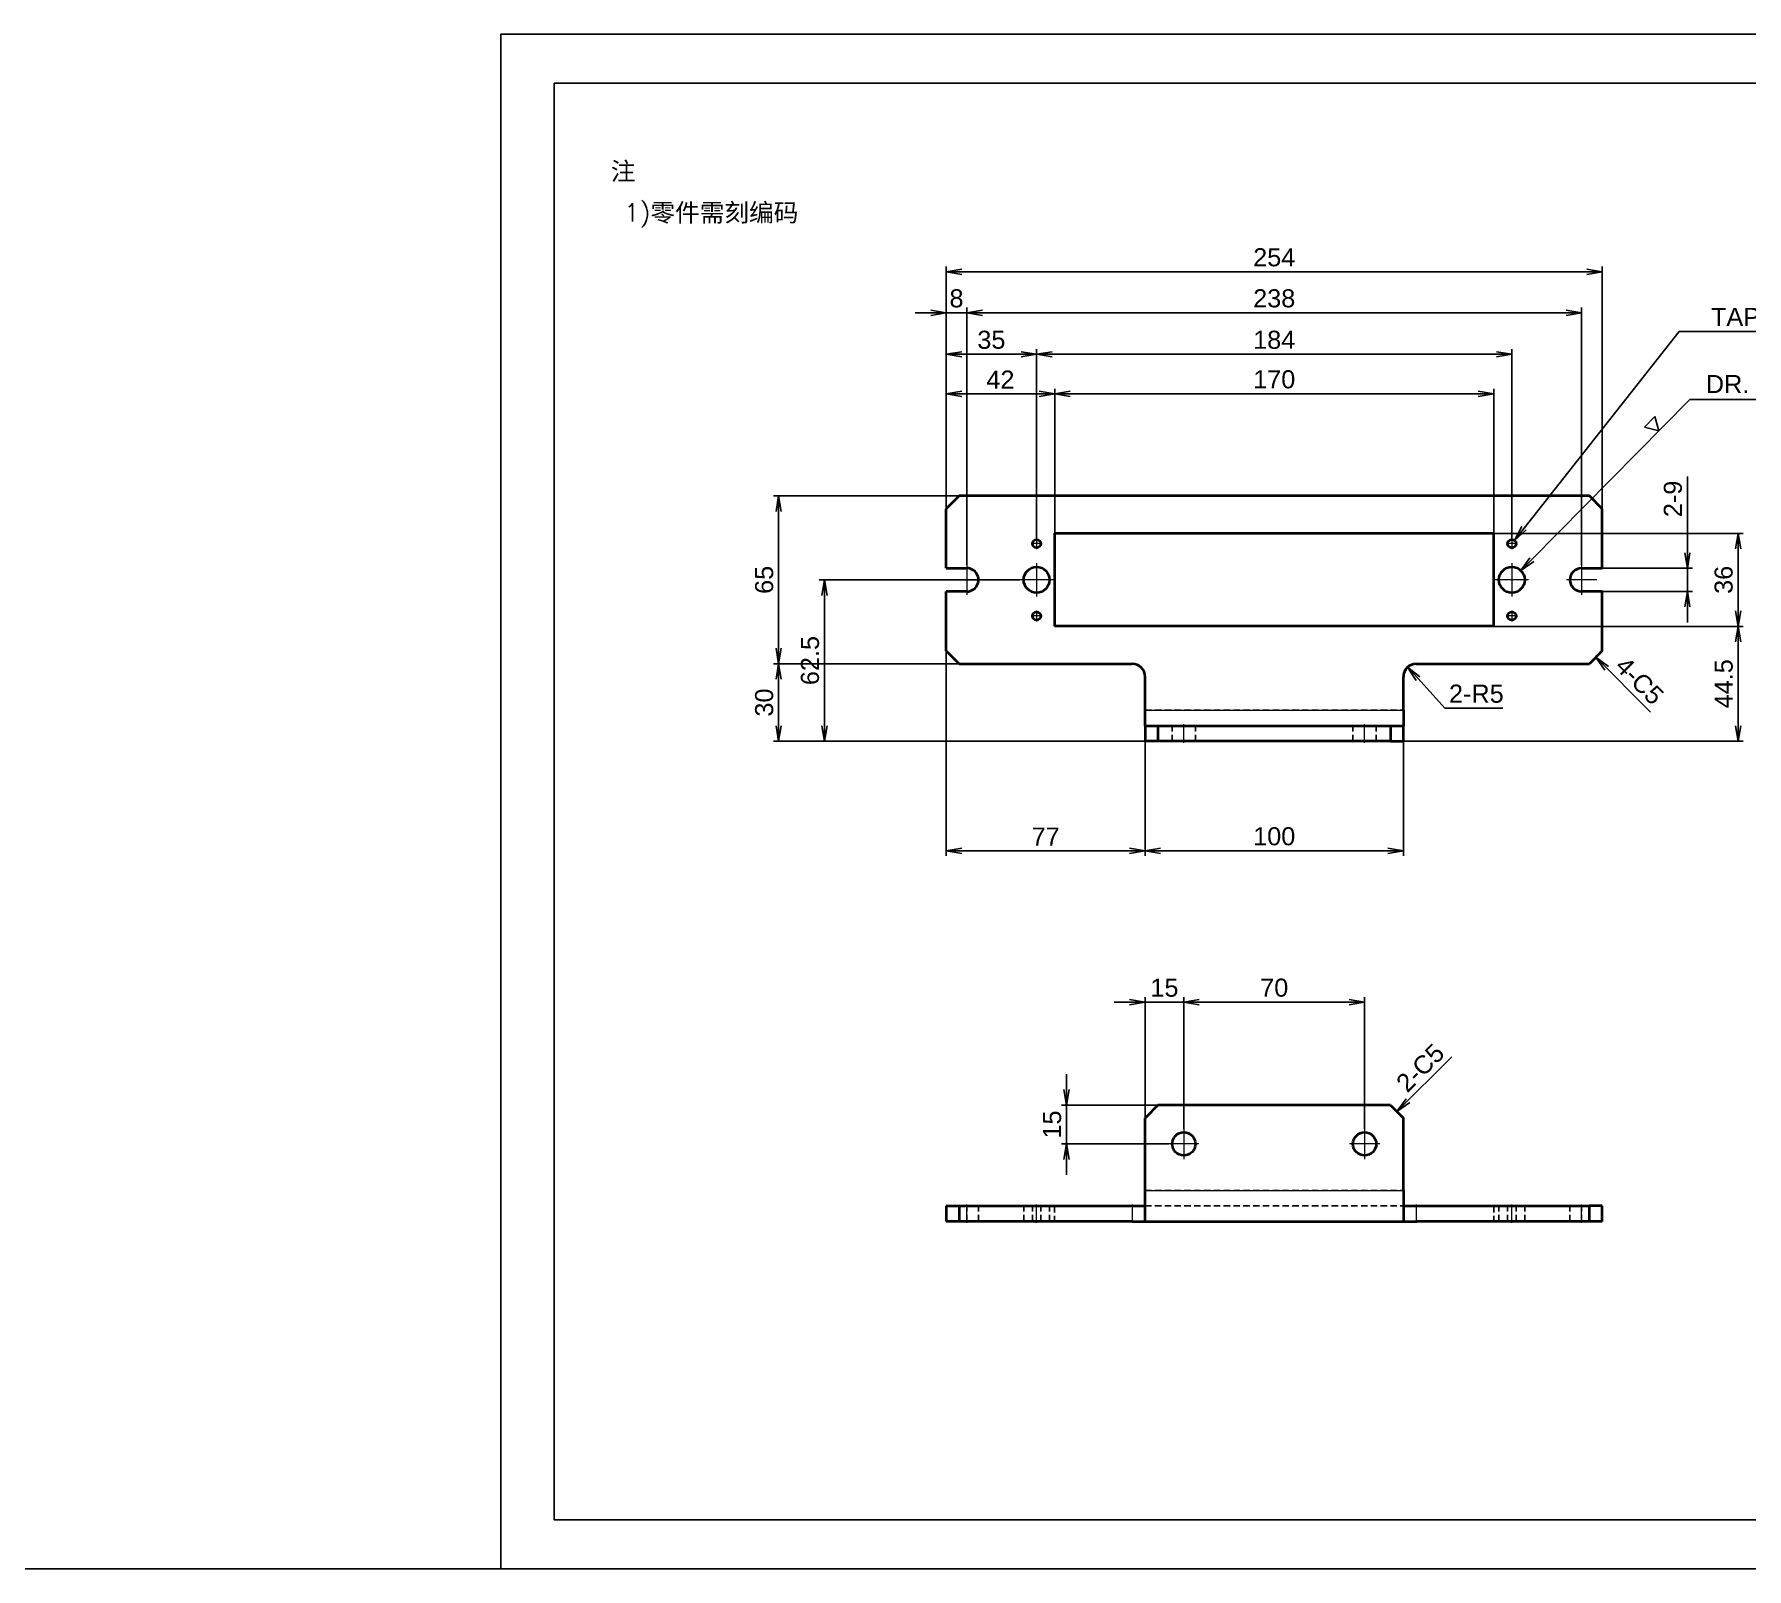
# Model space of a CAD drawing. Header units: millimetres. Extents: x 1842 to 16330, y -758 to 3963.
# Drawn here: x 10468 to 11131, y 2038 to 2632 of the extents above; entities that cross this region are included whole.
import ezdxf

# ---------------------------------------------------------------- set-up
doc = ezdxf.new("R2010")
doc.units = ezdxf.units.MM
doc.linetypes.add('CENTER-HOKUTO', pattern=[23, 20, -1, 1, -1])
doc.linetypes.add('HIDDEN-HOKUTO', pattern=[3.8, 2.5, -1.3])
doc.layers.add('AM_7', color=2, linetype='CENTER-HOKUTO', lineweight=30)
doc.layers.add('AM_HID', color=1, linetype='HIDDEN-HOKUTO', lineweight=25)
doc.layers.add('title_frame', color=7, linetype='Continuous')
doc.layers.add('word_dim', color=253, linetype='Continuous')
doc.styles.get("Standard").update_dxf_attribs({"font": 'arial.ttf'})
doc.dimstyles.new('RS1-2', dxfattribs={"dimscale": 2, "dimtxt": 3.5, "dimasz": 3, "dimexe": 1, "dimexo": 0, "dimgap": 1, "dimtad": 3, "dimdsep": 46, "dimtxsty": 'Standard', "dimblk1": 'OPEN', "dimblk2": 'OPEN', "dimsah": 1, "dimcen": 0, "dimclrd": 256, "dimclre": 256, "dimclrt": 3, "dimazin": 2, "dimtfac": 1, "dimtmove": 0, "dimatfit": 3, "dimldrblk": 'OPEN', "dimfxl": 0, "dimtolj": 1, "dimtzin": 0, "dimarcsym": 0})

# ---------------------------------------------------------------- blocks, each defined once
blk = doc.blocks.new('_Open')
at = {"color": 0, "lineweight": -2}
for p, q in [((-1, 0.17), (0, 0)), ((-1, -0.17), (0, 0)), ((0, 0), (-1, 0))]:
    blk.add_line(p, q, dxfattribs=at)
blk = doc.blocks.new('*D229')
at = {"layer": 'DEFPOINTS', "color": 0, "linetype": 'Continuous', "ltscale": 2, "transparency": 16777216}
for p in [(10821.4, 2404.68), (10898.4, 2358.18), (10898.4, 2315.8)]:
    blk.add_point(p, dxfattribs=at)
at = {"layer": 'word_dim', "linetype": 'Continuous', "lineweight": -2, "ltscale": 2, "transparency": 16777216}
for p, q in [((10821.4, 2404.68), (10821.4, 2313.8)), ((10898.4, 2358.18), (10898.4, 2313.8)), ((10827.4, 2315.8), (10892.4, 2315.8))]:
    blk.add_line(p, q, dxfattribs=at)
at = {"layer": 'word_dim', "linetype": 'Continuous', "lineweight": -2, "ltscale": 2, "transparency": 16777216, "xscale": 6, "yscale": 6, "zscale": 6, "rotation": 180}
blk.add_blockref('_Open', (10821.4, 2315.8), dxfattribs=at)
at = {"layer": 'word_dim', "linetype": 'Continuous', "lineweight": -2, "ltscale": 2, "transparency": 16777216, "xscale": 6, "yscale": 6, "zscale": 6}
blk.add_blockref('_Open', (10898.4, 2315.8), dxfattribs=at)
at = {"layer": 'word_dim', "color": 3, "linetype": 'Continuous', "ltscale": 2, "transparency": 16777216, "insert": (10859.9, 2321.3), "char_height": 7, "attachment_point": 5}
blk.add_mtext('\\A1;77', dxfattribs=at)
blk = doc.blocks.new('*D230')
at = {"layer": 'DEFPOINTS', "color": 0, "linetype": 'Continuous', "ltscale": 2, "transparency": 16777216}
for p in [(10998.4, 2361.18), (10898.4, 2358.18), (10998.4, 2315.8)]:
    blk.add_point(p, dxfattribs=at)
at = {"layer": 'word_dim', "linetype": 'Continuous', "lineweight": -2, "ltscale": 2, "transparency": 16777216}
for p, q in [((10998.4, 2361.18), (10998.4, 2313.8)), ((10898.4, 2358.18), (10898.4, 2313.8)), ((10904.4, 2315.8), (10992.4, 2315.8))]:
    blk.add_line(p, q, dxfattribs=at)
at = {"layer": 'word_dim', "linetype": 'Continuous', "lineweight": -2, "ltscale": 2, "transparency": 16777216, "xscale": 6, "yscale": 6, "zscale": 6, "rotation": 180}
blk.add_blockref('_Open', (10898.4, 2315.8), dxfattribs=at)
at = {"layer": 'word_dim', "linetype": 'Continuous', "lineweight": -2, "ltscale": 2, "transparency": 16777216, "xscale": 6, "yscale": 6, "zscale": 6}
blk.add_blockref('_Open', (10998.4, 2315.8), dxfattribs=at)
at = {"layer": 'word_dim', "color": 3, "linetype": 'Continuous', "ltscale": 2, "transparency": 16777216, "insert": (10948.4, 2321.38), "char_height": 7, "attachment_point": 5}
blk.add_mtext('\\A1;100', dxfattribs=at)
blk = doc.blocks.new('*D231')
at = {"layer": 'DEFPOINTS', "color": 0, "linetype": 'Continuous', "ltscale": 2, "transparency": 16777216}
for p in [(11075.4, 2539.93), (10821.4, 2436.68), (11075.4, 2436.68)]:
    blk.add_point(p, dxfattribs=at)
at = {"layer": 'word_dim', "linetype": 'Continuous', "lineweight": -2, "ltscale": 2, "transparency": 16777216}
for p, q in [((10821.4, 2436.68), (10821.4, 2541.93)), ((10827.4, 2539.93), (11069.4, 2539.93)), ((11075.4, 2436.68), (11075.4, 2541.93))]:
    blk.add_line(p, q, dxfattribs=at)
at = {"layer": 'word_dim', "linetype": 'Continuous', "lineweight": -2, "ltscale": 2, "transparency": 16777216, "xscale": 6, "yscale": 6, "zscale": 6, "rotation": 180}
blk.add_blockref('_Open', (10821.4, 2539.93), dxfattribs=at)
at = {"layer": 'word_dim', "linetype": 'Continuous', "lineweight": -2, "ltscale": 2, "transparency": 16777216, "xscale": 6, "yscale": 6, "zscale": 6}
blk.add_blockref('_Open', (11075.4, 2539.93), dxfattribs=at)
at = {"layer": 'word_dim', "color": 3, "linetype": 'Continuous', "ltscale": 2, "transparency": 16777216, "insert": (10948.4, 2545.5), "char_height": 7, "attachment_point": 5}
blk.add_mtext('\\A1;254', dxfattribs=at)
blk = doc.blocks.new('*D232')
at = {"layer": 'DEFPOINTS', "color": 0, "linetype": 'Continuous', "ltscale": 2, "transparency": 16777216}
for p in [(10756.54, 2388.18), (10826.4, 2388.18), (10898.4, 2358.18)]:
    blk.add_point(p, dxfattribs=at)
at = {"layer": 'word_dim', "linetype": 'Continuous', "lineweight": -2, "ltscale": 2, "transparency": 16777216}
for p, q in [((10826.4, 2388.18), (10754.54, 2388.18)), ((10756.54, 2364.18), (10756.54, 2382.18)), ((10898.4, 2358.18), (10754.54, 2358.18))]:
    blk.add_line(p, q, dxfattribs=at)
at = {"layer": 'word_dim', "linetype": 'Continuous', "lineweight": -2, "ltscale": 2, "transparency": 16777216, "xscale": 6, "yscale": 6, "zscale": 6}
for p, rotation in [((10756.54, 2388.18), 90), ((10756.54, 2358.18), 270)]:
    blk.add_blockref('_Open', p, dxfattribs=dict(at, rotation=rotation))
at = {"layer": 'word_dim', "color": 3, "linetype": 'Continuous', "ltscale": 2, "transparency": 16777216, "insert": (10750.96, 2373.18), "char_height": 7, "attachment_point": 5, "rotation": 90}
blk.add_mtext('\\A1;30', dxfattribs=at)
blk = doc.blocks.new('*D233')
at = {"layer": 'DEFPOINTS', "color": 0, "linetype": 'Continuous', "ltscale": 2, "transparency": 16777216}
for p in [(10756.54, 2453.18), (10836.78, 2453.18), (10836.78, 2388.18)]:
    blk.add_point(p, dxfattribs=at)
at = {"layer": 'word_dim', "linetype": 'Continuous', "lineweight": -2, "ltscale": 2, "transparency": 16777216}
for p, q in [((10836.78, 2453.18), (10754.54, 2453.18)), ((10756.54, 2394.18), (10756.54, 2447.18)), ((10836.78, 2388.18), (10754.54, 2388.18))]:
    blk.add_line(p, q, dxfattribs=at)
at = {"layer": 'word_dim', "linetype": 'Continuous', "lineweight": -2, "ltscale": 2, "transparency": 16777216, "xscale": 6, "yscale": 6, "zscale": 6}
for p, rotation in [((10756.54, 2453.18), 90), ((10756.54, 2388.18), 270)]:
    blk.add_blockref('_Open', p, dxfattribs=dict(at, rotation=rotation))
at = {"layer": 'word_dim', "color": 3, "linetype": 'Continuous', "ltscale": 2, "transparency": 16777216, "insert": (10750.97, 2420.68), "char_height": 7, "attachment_point": 5, "rotation": 90}
blk.add_mtext('\\A1;65', dxfattribs=at)
blk = doc.blocks.new('*D234')
at = {"layer": 'DEFPOINTS', "color": 0, "linetype": 'Continuous', "ltscale": 2, "transparency": 16777216}
for p in [(10863.4, 2492.68), (10821.4, 2443.01), (10863.4, 2438.68)]:
    blk.add_point(p, dxfattribs=at)
at = {"layer": 'word_dim', "linetype": 'Continuous', "lineweight": -2, "ltscale": 2, "transparency": 16777216}
for p, q in [((10821.4, 2443.01), (10821.4, 2494.68)), ((10863.4, 2438.68), (10863.4, 2494.68)), ((10827.4, 2492.68), (10857.4, 2492.68))]:
    blk.add_line(p, q, dxfattribs=at)
at = {"layer": 'word_dim', "linetype": 'Continuous', "lineweight": -2, "ltscale": 2, "transparency": 16777216, "xscale": 6, "yscale": 6, "zscale": 6, "rotation": 180}
blk.add_blockref('_Open', (10821.4, 2492.68), dxfattribs=at)
at = {"layer": 'word_dim', "linetype": 'Continuous', "lineweight": -2, "ltscale": 2, "transparency": 16777216, "xscale": 6, "yscale": 6, "zscale": 6}
blk.add_blockref('_Open', (10863.4, 2492.68), dxfattribs=at)
at = {"layer": 'word_dim', "color": 3, "linetype": 'Continuous', "ltscale": 2, "transparency": 16777216, "insert": (10842.4, 2498.2), "char_height": 7, "attachment_point": 5}
blk.add_mtext('\\A1;42', dxfattribs=at)
blk = doc.blocks.new('*D235')
at = {"layer": 'DEFPOINTS', "color": 0, "linetype": 'Continuous', "ltscale": 2, "transparency": 16777216}
for p in [(11033.4, 2492.68), (10863.4, 2438.68), (11033.4, 2438.68)]:
    blk.add_point(p, dxfattribs=at)
at = {"layer": 'word_dim', "linetype": 'Continuous', "lineweight": -2, "ltscale": 2, "transparency": 16777216}
for p, q in [((10863.4, 2438.68), (10863.4, 2494.68)), ((11033.4, 2438.68), (11033.4, 2494.68)), ((10869.4, 2492.68), (11027.4, 2492.68))]:
    blk.add_line(p, q, dxfattribs=at)
at = {"layer": 'word_dim', "linetype": 'Continuous', "lineweight": -2, "ltscale": 2, "transparency": 16777216, "xscale": 6, "yscale": 6, "zscale": 6, "rotation": 180}
blk.add_blockref('_Open', (10863.4, 2492.68), dxfattribs=at)
at = {"layer": 'word_dim', "linetype": 'Continuous', "lineweight": -2, "ltscale": 2, "transparency": 16777216, "xscale": 6, "yscale": 6, "zscale": 6}
blk.add_blockref('_Open', (11033.4, 2492.68), dxfattribs=at)
at = {"layer": 'word_dim', "color": 3, "linetype": 'Continuous', "ltscale": 2, "transparency": 16777216, "insert": (10948.4, 2498.26), "char_height": 7, "attachment_point": 5}
blk.add_mtext('\\A1;170', dxfattribs=at)
blk = doc.blocks.new('*D236')
at = {"layer": 'DEFPOINTS', "color": 0, "linetype": 'Continuous', "ltscale": 2, "transparency": 16777216}
for p in [(11033.4, 2402.68), (11128, 2402.68), (10998.4, 2358.18)]:
    blk.add_point(p, dxfattribs=at)
at = {"layer": 'word_dim', "linetype": 'Continuous', "lineweight": -2, "ltscale": 2, "transparency": 16777216}
for p, q in [((11033.4, 2402.68), (11130, 2402.68)), ((11128, 2364.18), (11128, 2396.68)), ((10998.4, 2358.18), (11130, 2358.18))]:
    blk.add_line(p, q, dxfattribs=at)
at = {"layer": 'word_dim', "linetype": 'Continuous', "lineweight": -2, "ltscale": 2, "transparency": 16777216, "xscale": 6, "yscale": 6, "zscale": 6}
for p, rotation in [((11128, 2402.68), 90), ((11128, 2358.18), 270)]:
    blk.add_blockref('_Open', p, dxfattribs=dict(at, rotation=rotation))
at = {"layer": 'word_dim', "color": 3, "linetype": 'Continuous', "ltscale": 2, "transparency": 16777216, "insert": (11122.44, 2380.43), "char_height": 7, "attachment_point": 5, "rotation": 90}
blk.add_mtext('\\A1;44.5', dxfattribs=at)
blk = doc.blocks.new('*D237')
at = {"layer": 'DEFPOINTS', "color": 0, "linetype": 'Continuous', "ltscale": 2, "transparency": 16777216}
for p in [(11033.4, 2438.68), (11128, 2438.68), (11033.4, 2402.68)]:
    blk.add_point(p, dxfattribs=at)
at = {"layer": 'word_dim', "linetype": 'Continuous', "lineweight": -2, "ltscale": 2, "transparency": 16777216}
for p, q in [((11033.4, 2438.68), (11130, 2438.68)), ((11128, 2408.68), (11128, 2432.68)), ((11033.4, 2402.68), (11130, 2402.68))]:
    blk.add_line(p, q, dxfattribs=at)
at = {"layer": 'word_dim', "linetype": 'Continuous', "lineweight": -2, "ltscale": 2, "transparency": 16777216, "xscale": 6, "yscale": 6, "zscale": 6}
for p, rotation in [((11128, 2438.68), 90), ((11128, 2402.68), 270)]:
    blk.add_blockref('_Open', p, dxfattribs=dict(at, rotation=rotation))
at = {"layer": 'word_dim', "color": 3, "linetype": 'Continuous', "ltscale": 2, "transparency": 16777216, "insert": (11122.42, 2420.68), "char_height": 7, "attachment_point": 5, "rotation": 90}
blk.add_mtext('\\A1;36', dxfattribs=at)
blk = doc.blocks.new('*D238')
at = {"layer": 'DEFPOINTS', "color": 0, "linetype": 'Continuous', "ltscale": 2, "transparency": 16777216}
for p in [(10774.28, 2420.68), (10849.9, 2420.68), (10898.4, 2358.18)]:
    blk.add_point(p, dxfattribs=at)
at = {"layer": 'word_dim', "linetype": 'Continuous', "lineweight": -2, "ltscale": 2, "transparency": 16777216}
for p, q in [((10849.9, 2420.68), (10772.28, 2420.68)), ((10774.28, 2364.18), (10774.28, 2414.68)), ((10898.4, 2358.18), (10772.28, 2358.18))]:
    blk.add_line(p, q, dxfattribs=at)
at = {"layer": 'word_dim', "linetype": 'Continuous', "lineweight": -2, "ltscale": 2, "transparency": 16777216, "xscale": 6, "yscale": 6, "zscale": 6}
for p, rotation in [((10774.28, 2420.68), 90), ((10774.28, 2358.18), 270)]:
    blk.add_blockref('_Open', p, dxfattribs=dict(at, rotation=rotation))
at = {"layer": 'word_dim', "color": 3, "linetype": 'Continuous', "ltscale": 2, "transparency": 16777216, "insert": (10768.7, 2389.43), "char_height": 7, "attachment_point": 5, "rotation": 90}
blk.add_mtext('\\A1;62.5', dxfattribs=at)
blk = doc.blocks.new('*D239')
at = {"layer": 'DEFPOINTS', "color": 0, "linetype": 'Continuous', "ltscale": 2, "transparency": 16777216}
for p in [(10829.4, 2524.04), (10821.4, 2443.01), (10829.4, 2426.53)]:
    blk.add_point(p, dxfattribs=at)
at = {"layer": 'word_dim', "linetype": 'Continuous', "lineweight": -2, "ltscale": 2, "transparency": 16777216}
for p, q in [((10821.4, 2443.01), (10821.4, 2526.04)), ((10829.4, 2426.53), (10829.4, 2526.04)), ((10815.4, 2524.04), (10809.4, 2524.04)), ((10821.4, 2524.04), (10829.4, 2524.04)), ((10835.4, 2524.04), (10841.4, 2524.04))]:
    blk.add_line(p, q, dxfattribs=at)
at = {"layer": 'word_dim', "linetype": 'Continuous', "lineweight": -2, "ltscale": 2, "transparency": 16777216, "xscale": 6, "yscale": 6, "zscale": 6}
blk.add_blockref('_Open', (10821.4, 2524.04), dxfattribs=at)
at = {"layer": 'word_dim', "linetype": 'Continuous', "lineweight": -2, "ltscale": 2, "transparency": 16777216, "xscale": 6, "yscale": 6, "zscale": 6, "rotation": 180}
blk.add_blockref('_Open', (10829.4, 2524.04), dxfattribs=at)
at = {"layer": 'word_dim', "color": 3, "linetype": 'Continuous', "ltscale": 2, "transparency": 16777216, "insert": (10825.4, 2529.61), "char_height": 7, "attachment_point": 5}
blk.add_mtext('\\A1;8', dxfattribs=at)
blk = doc.blocks.new('*D240')
at = {"layer": 'DEFPOINTS', "color": 0, "linetype": 'Continuous', "ltscale": 2, "transparency": 16777216}
for p in [(11067.4, 2524.04), (10829.4, 2426.53), (11067.4, 2426.53)]:
    blk.add_point(p, dxfattribs=at)
at = {"layer": 'word_dim', "linetype": 'Continuous', "lineweight": -2, "ltscale": 2, "transparency": 16777216}
for p, q in [((10829.4, 2426.53), (10829.4, 2526.04)), ((11067.4, 2426.53), (11067.4, 2526.04)), ((10835.4, 2524.04), (11061.4, 2524.04))]:
    blk.add_line(p, q, dxfattribs=at)
at = {"layer": 'word_dim', "linetype": 'Continuous', "lineweight": -2, "ltscale": 2, "transparency": 16777216, "xscale": 6, "yscale": 6, "zscale": 6, "rotation": 180}
blk.add_blockref('_Open', (10829.4, 2524.04), dxfattribs=at)
at = {"layer": 'word_dim', "linetype": 'Continuous', "lineweight": -2, "ltscale": 2, "transparency": 16777216, "xscale": 6, "yscale": 6, "zscale": 6}
blk.add_blockref('_Open', (11067.4, 2524.04), dxfattribs=at)
at = {"layer": 'word_dim', "color": 3, "linetype": 'Continuous', "ltscale": 2, "transparency": 16777216, "insert": (10948.4, 2529.61), "char_height": 7, "attachment_point": 5}
blk.add_mtext('\\A1;238', dxfattribs=at)
blk = doc.blocks.new('*D241')
at = {"layer": 'DEFPOINTS', "color": 0, "linetype": 'Continuous', "ltscale": 2, "transparency": 16777216}
for p in [(10856.4, 2507.98), (10821.4, 2443.01), (10856.4, 2436.79)]:
    blk.add_point(p, dxfattribs=at)
at = {"layer": 'word_dim', "linetype": 'Continuous', "lineweight": -2, "ltscale": 2, "transparency": 16777216}
for p, q in [((10821.4, 2443.01), (10821.4, 2509.98)), ((10827.4, 2507.98), (10850.4, 2507.98)), ((10856.4, 2436.79), (10856.4, 2509.98))]:
    blk.add_line(p, q, dxfattribs=at)
at = {"layer": 'word_dim', "linetype": 'Continuous', "lineweight": -2, "ltscale": 2, "transparency": 16777216, "xscale": 6, "yscale": 6, "zscale": 6, "rotation": 180}
blk.add_blockref('_Open', (10821.4, 2507.98), dxfattribs=at)
at = {"layer": 'word_dim', "linetype": 'Continuous', "lineweight": -2, "ltscale": 2, "transparency": 16777216, "xscale": 6, "yscale": 6, "zscale": 6}
blk.add_blockref('_Open', (10856.4, 2507.98), dxfattribs=at)
at = {"layer": 'word_dim', "color": 3, "linetype": 'Continuous', "ltscale": 2, "transparency": 16777216, "insert": (10838.9, 2513.56), "char_height": 7, "attachment_point": 5}
blk.add_mtext('\\A1;35', dxfattribs=at)
blk = doc.blocks.new('*D242')
at = {"layer": 'DEFPOINTS', "color": 0, "linetype": 'Continuous', "ltscale": 2, "transparency": 16777216}
for p in [(11040.4, 2507.98), (10856.4, 2436.79), (11040.4, 2436.79)]:
    blk.add_point(p, dxfattribs=at)
at = {"layer": 'word_dim', "linetype": 'Continuous', "lineweight": -2, "ltscale": 2, "transparency": 16777216}
for p, q in [((10856.4, 2436.79), (10856.4, 2509.98)), ((10862.4, 2507.98), (11034.4, 2507.98)), ((11040.4, 2436.79), (11040.4, 2509.98))]:
    blk.add_line(p, q, dxfattribs=at)
at = {"layer": 'word_dim', "linetype": 'Continuous', "lineweight": -2, "ltscale": 2, "transparency": 16777216, "xscale": 6, "yscale": 6, "zscale": 6, "rotation": 180}
blk.add_blockref('_Open', (10856.4, 2507.98), dxfattribs=at)
at = {"layer": 'word_dim', "linetype": 'Continuous', "lineweight": -2, "ltscale": 2, "transparency": 16777216, "xscale": 6, "yscale": 6, "zscale": 6}
blk.add_blockref('_Open', (11040.4, 2507.98), dxfattribs=at)
at = {"layer": 'word_dim', "color": 3, "linetype": 'Continuous', "ltscale": 2, "transparency": 16777216, "insert": (10948.4, 2513.56), "char_height": 7, "attachment_point": 5}
blk.add_mtext('\\A1;184', dxfattribs=at)
blk = doc.blocks.new('*D243')
at = {"layer": 'DEFPOINTS', "color": 0, "linetype": 'Continuous', "ltscale": 2, "transparency": 16777216}
for p in [(11075.4, 2425.18), (11108.34, 2425.18), (11075.4, 2416.18)]:
    blk.add_point(p, dxfattribs=at)
at = {"layer": 'word_dim', "linetype": 'Continuous', "lineweight": -2, "ltscale": 2, "transparency": 16777216}
for p, q in [((11108.34, 2431.18), (11108.34, 2460.72)), ((11075.4, 2425.18), (11110.34, 2425.18)), ((11108.34, 2416.18), (11108.34, 2425.18)), ((11075.4, 2416.18), (11110.34, 2416.18)), ((11108.34, 2410.18), (11108.34, 2404.18))]:
    blk.add_line(p, q, dxfattribs=at)
at = {"layer": 'word_dim', "linetype": 'Continuous', "lineweight": -2, "ltscale": 2, "transparency": 16777216, "xscale": 6, "yscale": 6, "zscale": 6}
for p, rotation in [((11108.34, 2425.18), 270), ((11108.34, 2416.18), 90)]:
    blk.add_blockref('_Open', p, dxfattribs=dict(at, rotation=rotation))
at = {"layer": 'word_dim', "color": 3, "linetype": 'Continuous', "ltscale": 2, "transparency": 16777216, "insert": (11102.77, 2452.01), "char_height": 7, "attachment_point": 5, "rotation": 90}
blk.add_mtext('\\A1;2-9', dxfattribs=at)
blk = doc.blocks.new('*D244')
at = {"layer": 'DEFPOINTS', "color": 0, "linetype": 'Continuous', "ltscale": 2, "transparency": 16777216}
for p in [(11043.91, 2424.24), (11036.89, 2417.12)]:
    blk.add_point(p, dxfattribs=at)
at = {"layer": 'word_dim', "linetype": 'Continuous', "lineweight": -2, "ltscale": 2, "transparency": 16777216}
for p, q in [((11109.25, 2490.47), (11048.12, 2428.51)), ((11191.32, 2490.47), (11109.25, 2490.47))]:
    blk.add_line(p, q, dxfattribs=at)
at = {"layer": 'word_dim', "linetype": 'Continuous', "lineweight": -2, "ltscale": 2, "transparency": 16777216, "xscale": 6, "yscale": 6, "zscale": 6, "rotation": 225.3866211234853}
blk.add_blockref('_Open', (11043.91, 2424.24), dxfattribs=at)
at = {"layer": 'word_dim', "color": 3, "linetype": 'Continuous', "ltscale": 2, "transparency": 16777216, "insert": (11153.78, 2496.24), "char_height": 7, "attachment_point": 5}
blk.add_mtext('\\A1;DR. 2-∅10 THRU', dxfattribs=at)
blk = doc.blocks.new('shiage1')
at = {"layer": 'word_dim', "color": 3, "linetype": 'Continuous'}
for p, q in [((0, 0), (-1.44, 2.5)), ((-1.44, 2.5), (1.44, 2.5)), ((1.44, 2.5), (0, 0))]:
    blk.add_line(p, q, dxfattribs=at)
blk = doc.blocks.new('*D245')
at = {"layer": 'DEFPOINTS', "color": 0, "linetype": 'Continuous', "ltscale": 2, "transparency": 16777216}
for p in [(11039.39, 2433.41), (11041.4, 2435.96)]:
    blk.add_point(p, dxfattribs=at)
at = {"layer": 'word_dim', "linetype": 'Continuous', "lineweight": -2, "ltscale": 2, "transparency": 16777216}
for p, q in [((11105.23, 2516.85), (11045.12, 2440.67)), ((11190.87, 2516.85), (11105.23, 2516.85))]:
    blk.add_line(p, q, dxfattribs=at)
at = {"layer": 'word_dim', "linetype": 'Continuous', "lineweight": -2, "ltscale": 2, "transparency": 16777216, "xscale": 6, "yscale": 6, "zscale": 6, "rotation": 231.7269092680475}
blk.add_blockref('_Open', (11041.4, 2435.96), dxfattribs=at)
at = {"layer": 'word_dim', "color": 3, "linetype": 'Continuous', "ltscale": 2, "transparency": 16777216, "insert": (11154.43, 2522.41), "char_height": 7, "attachment_point": 5}
blk.add_mtext('\\A1;TAP 4-M4 THRU', dxfattribs=at)
blk = doc.blocks.new('*D246')
at = {"layer": 'DEFPOINTS', "color": 0, "linetype": 'Continuous', "ltscale": 2, "transparency": 16777216}
for p in [(11000.05, 2386.89), (11003.4, 2383.18)]:
    blk.add_point(p, dxfattribs=at)
at = {"layer": 'word_dim', "linetype": 'Continuous', "lineweight": -2, "ltscale": 2, "transparency": 16777216}
for p, q in [((11014.41, 2371), (11004.07, 2382.44)), ((11036.92, 2371), (11014.41, 2371))]:
    blk.add_line(p, q, dxfattribs=at)
at = {"layer": 'word_dim', "linetype": 'Continuous', "lineweight": -2, "ltscale": 2, "transparency": 16777216, "xscale": 6, "yscale": 6, "zscale": 6, "rotation": 132.0904207593573}
blk.add_blockref('_Open', (11000.05, 2386.89), dxfattribs=at)
at = {"layer": 'word_dim', "color": 3, "linetype": 'Continuous', "ltscale": 2, "transparency": 16777216, "insert": (11026.66, 2376.57), "char_height": 7, "attachment_point": 5}
blk.add_mtext('\\A1;2-R5', dxfattribs=at)
blk = doc.blocks.new('*D247')
at = {"layer": 'DEFPOINTS', "color": 0, "linetype": 'Continuous', "ltscale": 2, "transparency": 16777216}
for p in [(10983.4, 2257.19), (10913.4, 2208.18), (10983.4, 2208.18)]:
    blk.add_point(p, dxfattribs=at)
at = {"layer": 'word_dim', "linetype": 'Continuous', "lineweight": -2, "ltscale": 2, "transparency": 16777216}
for p, q in [((10913.4, 2208.18), (10913.4, 2259.19)), ((10919.4, 2257.19), (10977.4, 2257.19)), ((10983.4, 2208.18), (10983.4, 2259.19))]:
    blk.add_line(p, q, dxfattribs=at)
at = {"layer": 'word_dim', "linetype": 'Continuous', "lineweight": -2, "ltscale": 2, "transparency": 16777216, "xscale": 6, "yscale": 6, "zscale": 6, "rotation": 180}
blk.add_blockref('_Open', (10913.4, 2257.19), dxfattribs=at)
at = {"layer": 'word_dim', "linetype": 'Continuous', "lineweight": -2, "ltscale": 2, "transparency": 16777216, "xscale": 6, "yscale": 6, "zscale": 6}
blk.add_blockref('_Open', (10983.4, 2257.19), dxfattribs=at)
at = {"layer": 'word_dim', "color": 3, "linetype": 'Continuous', "ltscale": 2, "transparency": 16777216, "insert": (10948.4, 2262.77), "char_height": 7, "attachment_point": 5}
blk.add_mtext('\\A1;70', dxfattribs=at)
blk = doc.blocks.new('*D248')
at = {"layer": 'DEFPOINTS', "color": 0, "linetype": 'Continuous', "ltscale": 2, "transparency": 16777216}
for p in [(10908.21, 2217.33), (10868.02, 2202.33), (10907.55, 2202.33)]:
    blk.add_point(p, dxfattribs=at)
at = {"layer": 'word_dim', "linetype": 'Continuous', "lineweight": -2, "ltscale": 2, "transparency": 16777216}
for p, q in [((10868.02, 2223.33), (10868.02, 2229.33)), ((10908.21, 2217.33), (10866.02, 2217.33)), ((10868.02, 2217.33), (10868.02, 2202.33)), ((10907.55, 2202.33), (10866.02, 2202.33)), ((10868.02, 2196.33), (10868.02, 2190.33))]:
    blk.add_line(p, q, dxfattribs=at)
at = {"layer": 'word_dim', "linetype": 'Continuous', "lineweight": -2, "ltscale": 2, "transparency": 16777216, "xscale": 6, "yscale": 6, "zscale": 6}
for p, rotation in [((10868.02, 2217.33), 270), ((10868.02, 2202.33), 90)]:
    blk.add_blockref('_Open', p, dxfattribs=dict(at, rotation=rotation))
at = {"layer": 'word_dim', "color": 3, "linetype": 'Continuous', "ltscale": 2, "transparency": 16777216, "insert": (10862.44, 2209.83), "char_height": 7, "attachment_point": 5, "rotation": 90}
blk.add_mtext('\\A1;15', dxfattribs=at)
blk = doc.blocks.new('*D249')
at = {"layer": 'DEFPOINTS', "color": 0, "linetype": 'Continuous', "ltscale": 2, "transparency": 16777216}
for p in [(10913.4, 2257.19), (10898.4, 2208.32), (10913.4, 2208.32)]:
    blk.add_point(p, dxfattribs=at)
at = {"layer": 'word_dim', "linetype": 'Continuous', "lineweight": -2, "ltscale": 2, "transparency": 16777216}
for p, q in [((10892.4, 2257.19), (10886.4, 2257.19)), ((10898.4, 2208.32), (10898.4, 2259.19)), ((10898.4, 2257.19), (10913.4, 2257.19)), ((10913.4, 2208.32), (10913.4, 2259.19)), ((10919.4, 2257.19), (10925.4, 2257.19))]:
    blk.add_line(p, q, dxfattribs=at)
at = {"layer": 'word_dim', "linetype": 'Continuous', "lineweight": -2, "ltscale": 2, "transparency": 16777216, "xscale": 6, "yscale": 6, "zscale": 6}
blk.add_blockref('_Open', (10898.4, 2257.19), dxfattribs=at)
at = {"layer": 'word_dim', "linetype": 'Continuous', "lineweight": -2, "ltscale": 2, "transparency": 16777216, "xscale": 6, "yscale": 6, "zscale": 6, "rotation": 180}
blk.add_blockref('_Open', (10913.4, 2257.19), dxfattribs=at)
at = {"layer": 'word_dim', "color": 3, "linetype": 'Continuous', "ltscale": 2, "transparency": 16777216, "insert": (10905.9, 2262.77), "char_height": 7, "attachment_point": 5}
blk.add_mtext('\\A1;15', dxfattribs=at)

msp = doc.modelspace()

# ---------------------------------------------------------------- linework, layer by layer
at = {"color": 7, "lineweight": 35, "ltscale": 0.176777}
for p, q in [((10826.399, 2453.183), (10821.399, 2448.183)), ((11075.399, 2448.183), (11070.399, 2453.183)), ((10821.399, 2393.183), (10826.399, 2388.183)), ((11075.399, 2393.183), (11070.399, 2388.183)), ((10903.399, 2217.33), (10898.399, 2212.33)), ((10993.399, 2217.33), (10998.399, 2212.33))]:
    msp.add_line(p, q, dxfattribs=at)
at = {"color": 7, "lineweight": 35}
for p, q in [((11070.399, 2453.183), (10826.399, 2453.183)), ((10821.399, 2425.183), (10821.399, 2448.183)), ((11075.399, 2425.183), (11075.399, 2448.183)), ((10863.399, 2438.683), (11033.399, 2438.683)), ((10863.399, 2438.683), (10863.399, 2402.683)), ((11033.399, 2402.683), (11033.399, 2438.683)), ((10821.399, 2393.183), (10821.399, 2416.183)), ((11075.399, 2393.183), (11075.399, 2416.183)), ((11033.399, 2402.683), (10863.399, 2402.683)), ((10826.399, 2388.183), (10893.399, 2388.183)), ((11003.399, 2388.183), (11070.399, 2388.183)), ((10903.399, 2364.183), (10993.399, 2364.183)), ((10993.399, 2358.183), (10903.399, 2358.183)), ((10993.399, 2217.33), (10903.399, 2217.33)), ((10898.399, 2184.33), (10898.399, 2212.33)), ((10998.399, 2184.33), (10998.399, 2212.33)), ((10826.399, 2178.33), (10893.399, 2178.33)), ((11003.399, 2178.33), (11070.399, 2178.33)), ((10893.399, 2172.33), (10826.399, 2172.33)), ((10898.399, 2172.33), (10998.399, 2172.33)), ((11070.399, 2172.33), (11003.399, 2172.33))]:
    msp.add_line(p, q, dxfattribs=at)
at = {"color": 7, "lineweight": 35, "ltscale": 0.2}
for p, q in [((10821.399, 2425.183), (10829.399, 2425.183)), ((11067.399, 2425.183), (11075.399, 2425.183)), ((10829.399, 2416.183), (10821.399, 2416.183)), ((11075.399, 2416.183), (11067.399, 2416.183))]:
    msp.add_line(p, q, dxfattribs=at)
at = {"color": 7, "lineweight": 35, "ltscale": 0.325}
for p, q in [((10898.399, 2370.183), (10898.399, 2383.183)), ((10998.399, 2370.183), (10998.399, 2383.183))]:
    msp.add_line(p, q, dxfattribs=at)
at = {"color": 7, "lineweight": 35, "ltscale": 0.15}
for p, q in [((10898.399, 2364.183), (10898.399, 2370.183)), ((10998.399, 2370.183), (10998.399, 2364.183)), ((10898.399, 2364.183), (10898.399, 2358.183)), ((10903.399, 2364.183), (10903.399, 2358.183)), ((10993.399, 2364.183), (10993.399, 2358.183)), ((10998.399, 2358.183), (10998.399, 2364.183)), ((10821.399, 2178.33), (10821.399, 2172.33)), ((10826.399, 2178.33), (10826.399, 2172.33)), ((11070.399, 2172.33), (11070.399, 2178.33)), ((11075.399, 2172.33), (11075.399, 2178.33))]:
    msp.add_line(p, q, dxfattribs=at)
at = {"color": 7, "lineweight": 13}
for p, q in [((10898.399, 2370.183), (10998.399, 2370.183)), ((10898.399, 2184.33), (10998.399, 2184.33))]:
    msp.add_line(p, q, dxfattribs=at)
at = {"color": 7, "lineweight": 35, "ltscale": 0.125}
for p, q in [((10898.399, 2364.183), (10903.399, 2364.183)), ((10993.399, 2364.183), (10998.399, 2364.183)), ((10903.399, 2358.183), (10898.399, 2358.183)), ((10993.399, 2358.183), (10998.399, 2358.183)), ((10821.399, 2178.33), (10826.399, 2178.33)), ((10893.399, 2178.33), (10898.399, 2178.33)), ((10998.399, 2178.33), (11003.399, 2178.33)), ((11075.399, 2178.33), (11070.399, 2178.33)), ((10826.399, 2172.33), (10821.399, 2172.33)), ((10893.399, 2172.33), (10898.399, 2172.33)), ((10998.399, 2172.33), (11003.399, 2172.33)), ((11075.399, 2172.33), (11070.399, 2172.33))]:
    msp.add_line(p, q, dxfattribs=at)
at = {"color": 7, "lineweight": 35, "ltscale": 0.3}
for p, q in [((10898.399, 2172.33), (10898.399, 2184.33)), ((10998.399, 2184.33), (10998.399, 2172.33))]:
    msp.add_line(p, q, dxfattribs=at)
at = {"color": 7, "lineweight": 13, "ltscale": 0.15}
for p, q in [((10893.399, 2178.33), (10893.399, 2172.33)), ((11003.399, 2178.33), (11003.399, 2172.33))]:
    msp.add_line(p, q, dxfattribs=at)
msp.add_line((1841.956, 2037.875), (14508.801, 2037.875))
at = {"color": 7, "lineweight": 35}
for centre, radius in [((10856.399, 2434.683), 1.621), ((11040.399, 2434.683), 1.621), ((10856.399, 2420.683), 5), ((11040.399, 2420.683), 5), ((10856.399, 2406.683), 1.621), ((11040.399, 2406.683), 1.621), ((10913.399, 2202.33), 4.5), ((10983.399, 2202.33), 4.5)]:
    msp.add_circle(centre, radius, dxfattribs=at)
for centre, radius, start, end in [((10829.399, 2420.683), 4.5, 269.999997, 90.000003), ((11067.399, 2420.683), 4.5, 90.000003, 269.999997), ((10893.399, 2383.183), 5, 0, 90.000003), ((11003.399, 2383.183), 5, 90.000003, 180.000005)]:
    msp.add_arc(centre, radius, start, end, dxfattribs=at)
at = {"layer": 'AM_7', "lineweight": 13}
for p, q in [((10858.506, 2434.683), (10854.292, 2434.683)), ((10856.399, 2436.79), (10856.399, 2432.576)), ((11042.506, 2434.683), (11038.292, 2434.683)), ((11040.399, 2436.79), (11040.399, 2432.576)), ((10856.399, 2427.183), (10856.399, 2414.183)), ((11040.399, 2427.183), (11040.399, 2414.183)), ((10835.249, 2420.683), (10823.549, 2420.683)), ((10829.399, 2426.533), (10829.399, 2414.833)), ((10862.899, 2420.683), (10849.899, 2420.683)), ((11046.899, 2420.683), (11033.899, 2420.683)), ((11073.249, 2420.683), (11061.549, 2420.683)), ((11067.399, 2426.533), (11067.399, 2414.833)), ((10858.506, 2406.683), (10854.292, 2406.683)), ((10856.399, 2408.79), (10856.399, 2404.576)), ((11042.506, 2406.683), (11038.292, 2406.683)), ((11040.399, 2408.79), (11040.399, 2404.576)), ((10913.399, 2357.583), (10913.399, 2364.783)), ((10983.399, 2357.583), (10983.399, 2364.783)), ((10913.399, 2208.18), (10913.399, 2196.479)), ((10983.399, 2208.18), (10983.399, 2196.479)), ((10919.249, 2202.33), (10907.549, 2202.33)), ((10989.249, 2202.33), (10977.549, 2202.33)), ((10829.399, 2171.729), (10829.399, 2178.93)), ((10856.399, 2171.729), (10856.399, 2178.93)), ((10893.399, 2178.93), (10893.399, 2171.729)), ((11003.399, 2178.93), (11003.399, 2171.729)), ((11040.399, 2171.729), (11040.399, 2178.93)), ((11067.399, 2171.729), (11067.399, 2178.93))]:
    msp.add_line(p, q, dxfattribs=at)
at = {"layer": 'AM_HID', "color": 1}
for p, q in [((10898.399, 2370.183), (10998.399, 2370.183)), ((10908.899, 2358.183), (10908.899, 2364.183)), ((10917.899, 2358.183), (10917.899, 2364.183)), ((10978.899, 2358.183), (10978.899, 2364.183)), ((10987.899, 2358.183), (10987.899, 2364.183)), ((10898.399, 2184.33), (10998.399, 2184.33)), ((10826.399, 2178.33), (10826.399, 2172.33)), ((10829.399, 2172.33), (10829.399, 2178.33)), ((10829.399, 2172.33), (10829.399, 2178.33)), ((10833.899, 2172.33), (10833.899, 2178.33)), ((10851.399, 2172.33), (10851.399, 2178.33)), ((10854.778, 2172.33), (10854.778, 2178.33)), ((10854.778, 2172.33), (10854.778, 2178.33)), ((10858.02, 2172.33), (10858.02, 2178.33)), ((10858.02, 2172.33), (10858.02, 2178.33)), ((10861.399, 2172.33), (10861.399, 2178.33)), ((10863.399, 2178.33), (10863.399, 2172.33)), ((10898.399, 2178.33), (10998.399, 2178.33)), ((11033.399, 2178.33), (11033.399, 2172.33)), ((11035.399, 2172.33), (11035.399, 2178.33)), ((11038.778, 2172.33), (11038.778, 2178.33)), ((11038.778, 2172.33), (11038.778, 2178.33)), ((11042.02, 2172.33), (11042.02, 2178.33)), ((11042.02, 2172.33), (11042.02, 2178.33)), ((11045.399, 2172.33), (11045.399, 2178.33)), ((11062.899, 2172.33), (11062.899, 2178.33)), ((11067.399, 2172.33), (11067.399, 2178.33)), ((11067.399, 2172.33), (11067.399, 2178.33)), ((11070.399, 2172.33), (11070.399, 2178.33))]:
    msp.add_line(p, q, dxfattribs=at)
at = {"layer": 'title_frame', "color": 4}
msp.add_lwpolyline([(11488.986, 2631.875), (10648.986, 2631.875), (10648.986, 2037.875), (11488.986, 2037.875)], close=True, dxfattribs=at)
at = {"layer": 'title_frame'}
msp.add_lwpolyline([(10669.636, 2612.95), (11468.336, 2612.95), (11468.336, 2056.8), (10669.636, 2056.8)], close=True, dxfattribs=at)

# ---------------------------------------------------------------- block references
at = {"layer": 'word_dim', "color": 3, "linetype": 'Continuous', "ltscale": 2, "xscale": 1.99999999999957, "yscale": 1.99999999999957, "zscale": 1.99999999999957, "rotation": 45.38662112346268}
msp.add_blockref('shiage1', (11097.312, 2478.369), dxfattribs=at)

# ---------------------------------------------------------------- texts
at = {"ltscale": 2, "char_height": 7, "attachment_point": 1}
for s, insert, width in [('{\\fSimSun|b0|i0|c134|p2;\\C3;注}', (10691.569, 2582.361), 20.72938), ('{\\Fromans,bigfont|c134;\\C3;1)\\fSimSun|b0|i0|c134|p2;零件需刻编码}', (10696.7, 2566.345), 193.81227)]:
    msp.add_mtext(s, dxfattribs=dict(at, insert=insert, width=width))
at = {"layer": 'word_dim', "color": 3, "linetype": 'Continuous', "ltscale": 2}
for s, rotation, p in [('4-C5', 315, (11079.899, 2386.683)), ('2-C5', 45, (10999.899, 2221.83))]:
    msp.add_text(s, height=7, rotation=rotation, dxfattribs=at).set_placement(p)

# ---------------------------------------------------------------- dimensions: what is measured, and where the dimension line sits
at = {"layer": 'word_dim', "linetype": 'Continuous', "ltscale": 2}
for base, p1, p2, picture, middle in [((11075.399, 2539.93), (10821.399, 2436.683), (11075.399, 2436.683), '*D231', (10948.399, 2539.93)), ((10829.399, 2524.038), (10821.399, 2443.013), (10829.399, 2426.533), '*D239', (10825.399, 2524.038))]:
    dim = msp.add_linear_dim(base=base, p1=p1, p2=p2, dimstyle='RS1-2', dxfattribs=at)
    dim.commit()
    dim.dimension.update_dxf_attribs({"geometry": picture, "text_midpoint": middle, "dimtype": 160})
for base, p1, p2, picture, middle in [((11067.399, 2524.038), (10829.399, 2426.533), (11067.399, 2426.533), '*D240', (10948.399, 2529.614)), ((10856.399, 2507.983), (10821.399, 2443.013), (10856.399, 2436.79), '*D241', (10838.899, 2513.559)), ((11040.399, 2507.983), (10856.399, 2436.79), (11040.399, 2436.79), '*D242', (10948.399, 2513.557)), ((10863.399, 2492.684), (10821.399, 2443.013), (10863.399, 2438.683), '*D234', (10842.399, 2498.199)), ((11033.399, 2492.684), (10863.399, 2438.683), (11033.399, 2438.683), '*D235', (10948.399, 2498.258)), ((10898.399, 2315.802), (10821.399, 2404.683), (10898.399, 2358.183), '*D229', (10859.899, 2321.302)), ((10998.399, 2315.802), (10898.399, 2358.183), (10998.399, 2361.183), '*D230', (10948.399, 2321.376)), ((10913.399, 2257.194), (10898.399, 2208.32), (10913.399, 2208.32), '*D249', (10905.899, 2262.768))]:
    dim = msp.add_linear_dim(base=base, p1=p1, p2=p2, dimstyle='RS1-2', dxfattribs=at)
    dim.commit()
    dim.dimension.update_dxf_attribs({"geometry": picture, "text_midpoint": middle})
for p1, p2, text, picture, middle in [((11039.395, 2433.411), (11041.403, 2435.956), 'TAP 4-M4 THRU', '*D245', (11154.431, 2516.854)), ((11036.887, 2417.124), (11043.911, 2424.242), 'DR. 2-<> THRU', '*D244', (11153.782, 2490.468))]:
    dim = msp.add_diameter_dim_2p(p1=p1, p2=p2, text=text, dimstyle='RS1-2', override={"dimtoh": 1, "dimtofl": 0}, dxfattribs=at)
    dim.commit()
    dim.dimension.update_dxf_attribs({"geometry": picture, "text_midpoint": middle, "dimtype": 163})
dim = msp.add_linear_dim(base=(11108.343, 2425.183), p1=(11075.399, 2416.183), p2=(11075.399, 2425.183), angle=90, text='2-<>', dimstyle='RS1-2', dxfattribs=at)
dim.commit()
dim.dimension.update_dxf_attribs({"geometry": '*D243', "text_midpoint": (11108.343, 2452.008), "dimtype": 160})
for base, p1, p2, picture, middle in [((10756.541, 2453.183), (10836.782, 2388.183), (10836.782, 2453.183), '*D233', (10750.967, 2420.683)), ((11127.996, 2438.683), (11033.399, 2402.683), (11033.399, 2438.683), '*D237', (11122.42, 2420.683)), ((10774.277, 2420.683), (10898.399, 2358.183), (10849.899, 2420.683), '*D238', (10768.703, 2389.433)), ((11127.996, 2402.683), (10998.399, 2358.183), (11033.399, 2402.683), '*D236', (11122.437, 2380.433)), ((10756.541, 2388.183), (10898.399, 2358.183), (10826.399, 2388.183), '*D232', (10750.964, 2373.183)), ((10868.016, 2202.33), (10908.207, 2217.33), (10907.549, 2202.33), '*D248', (10862.442, 2209.83))]:
    dim = msp.add_linear_dim(base=base, p1=p1, p2=p2, angle=90, dimstyle='RS1-2', dxfattribs=at)
    dim.commit()
    dim.dimension.update_dxf_attribs({"geometry": picture, "text_midpoint": middle})
at = {"layer": 'word_dim', "color": 3, "linetype": 'Continuous', "ltscale": 2}
dim = msp.add_radius_dim(center=(11003.399, 2383.183), mpoint=(11000.047, 2386.894), text='2-<>', dimstyle='RS1-2', override={"dimtoh": 1, "dimtofl": 0, "dimtmove": 1}, dxfattribs=at)
dim.commit()
dim.dimension.update_dxf_attribs({"geometry": '*D246', "text_midpoint": (11014.406, 2370.997), "dimtype": 164})
at = {"layer": 'word_dim', "linetype": 'Continuous', "ltscale": 2}
dim = msp.add_linear_dim(base=(10983.399, 2257.194), p1=(10913.399, 2208.18), p2=(10983.399, 2208.18), dimstyle='RS1-2', override={"dimtoh": 1, "dimtofl": 0}, dxfattribs=at)
dim.commit()
dim.dimension.update_dxf_attribs({"geometry": '*D247', "text_midpoint": (10948.399, 2262.768)})

# ---------------------------------------------------------------- leaders
at = {"layer": 'word_dim', "linetype": 'Continuous'}
msp.add_leader([(11072.899, 2390.683), (11094.112, 2369.47)], dimstyle='RS1-2', dxfattribs=at)
msp.add_leader([(10995.899, 2214.83), (11017.112, 2236.043)], dimstyle='RS1-2', override={"dimtoh": 1, "dimtofl": 0}, dxfattribs=at)

doc.saveas('drawing.dxf')
